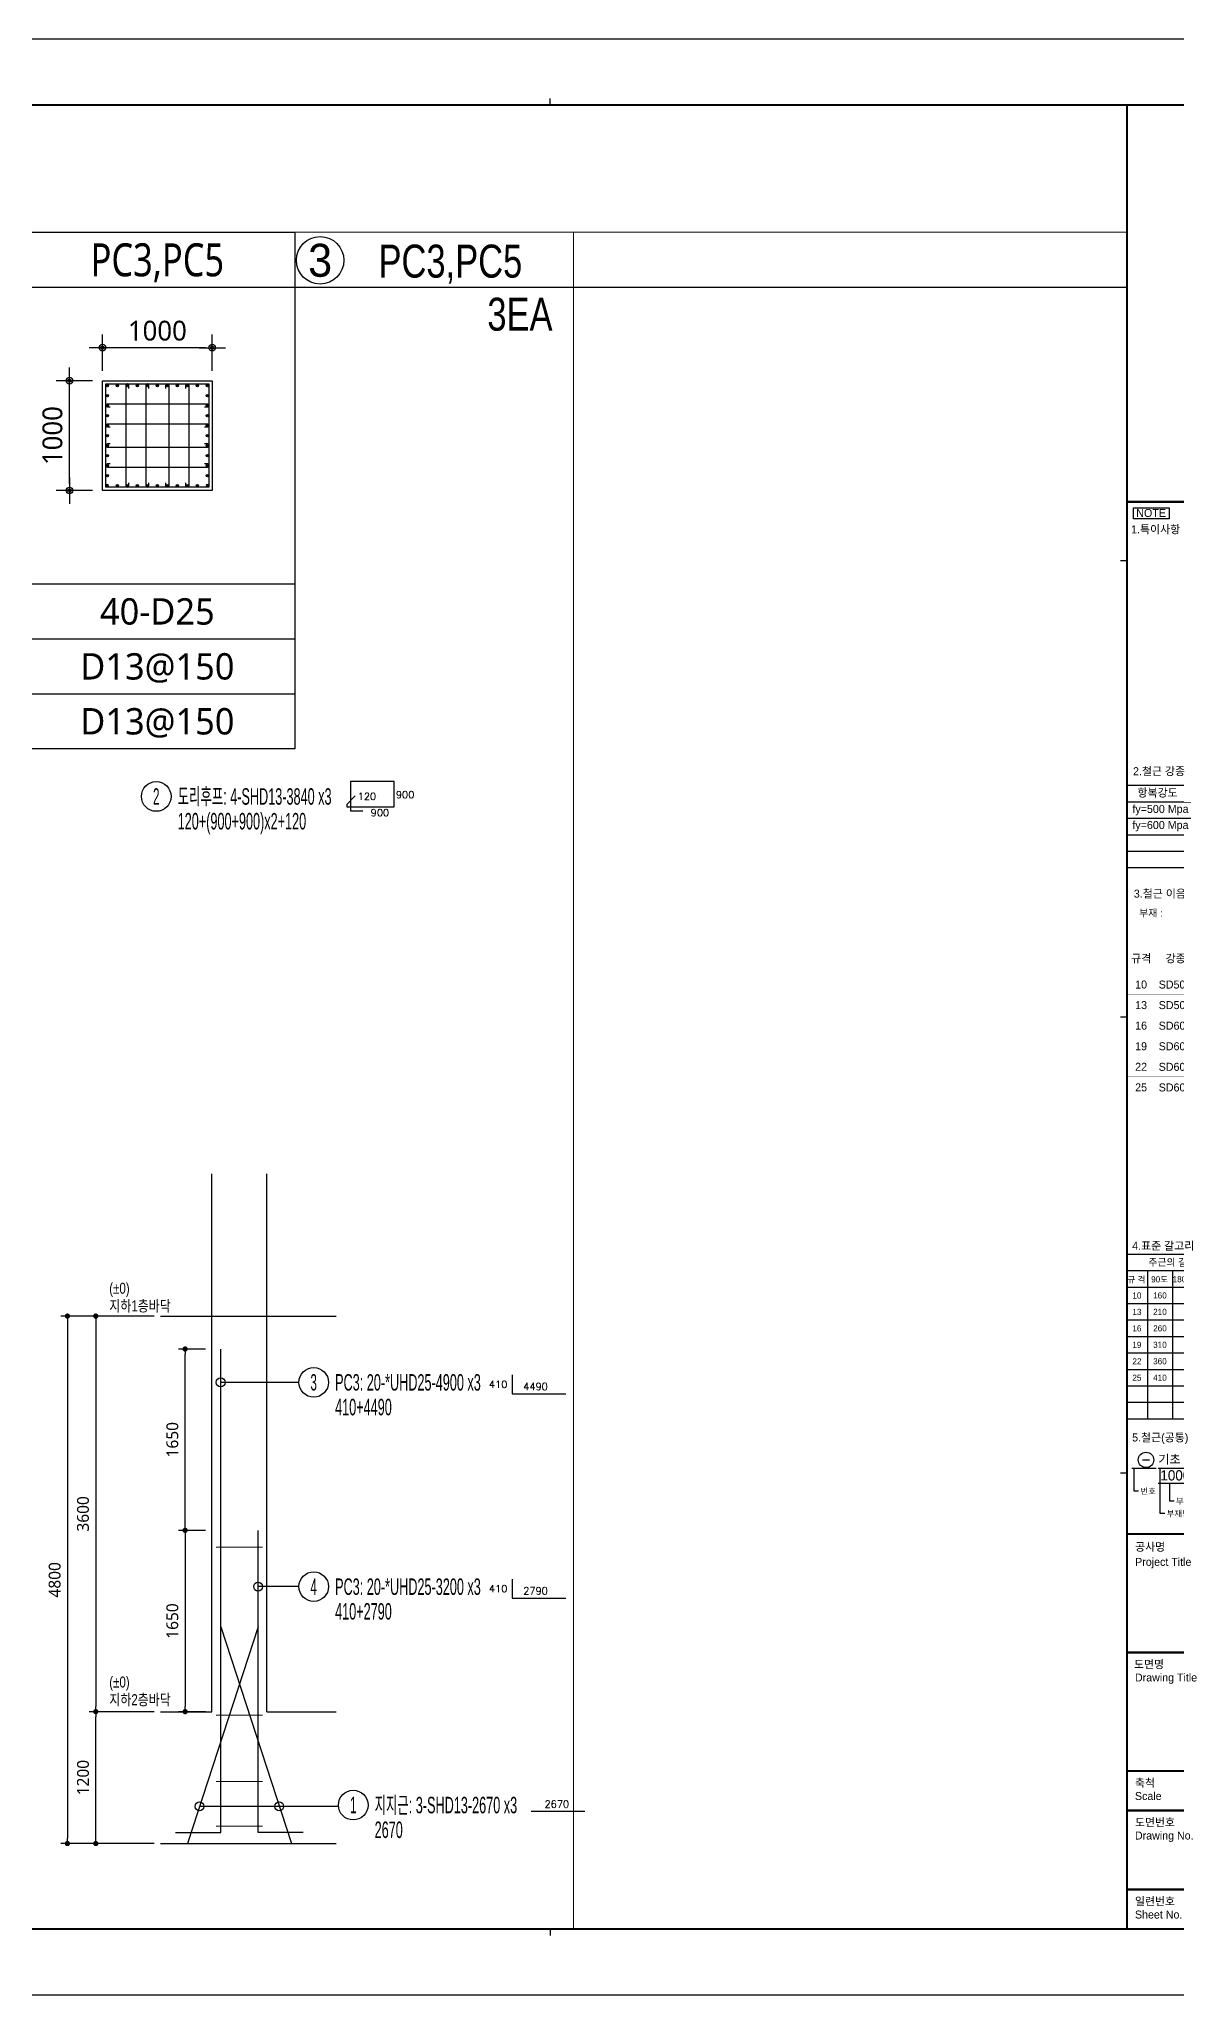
# Model space of a CAD drawing. Header units: millimetres. Extents: x 262481 to 2519995, y -394348 to 364571.
# Drawn here: x 479564 to 489918, y -215605 to -197807 of the extents above; entities that cross this region are included whole.
import ezdxf
from ezdxf.enums import TextEntityAlignment as Align

# ---------------------------------------------------------------- set-up
doc = ezdxf.new("R2010")
doc.units = ezdxf.units.MM
doc.header["$LTSCALE"] = 65
doc.layers.get('Defpoints').update_dxf_attribs({"color": 145})
for name, color, linetype in [('254', 254, 'Continuous'), ('AMAC-NO', 5, 'Continuous'), ('BAR', 2, 'Continuous'), ('BARR', 1, 'Continuous'), ('DIM', 7, 'Continuous'), ('ELE', 7, 'Continuous'), ('HOOP', 2, 'Continuous'), ('LEADER', 7, 'Continuous'), ('RP_TAG', 7, 'Continuous'), ('XDIM', 7, 'Continuous'), ('XSTRUCT', 2, 'Continuous'), ('XTAG', 7, 'Continuous'), ('기둥부호', 1, 'Continuous')]:
    doc.layers.add(name, color=color, linetype=linetype)
for name, color, linetype, lineweight in [('Main Bar', 7, 'Continuous', 0), ('TEXT', 3, 'Continuous', 9), ('XTITLE', 22, 'Continuous', 0)]:
    doc.layers.add(name, color=color, linetype=linetype, lineweight=lineweight)
doc.styles.add('HYULL', font='Dotum.ttf')
doc.styles.add('ROMANS', font='malgun.ttf')
doc.styles.add('RPWK1', font='arial.ttf', dxfattribs={"bigfont": 'whgtxt.shx'})
doc.styles.add('RPWK2', font='romans.shx', dxfattribs={"bigfont": 'whgtxt.shx'})
doc.styles.add('XRebarSheet', font='Hmkmrhd_0.ttf')
doc.styles.add('돋음', font='Dotum.ttf')
doc.styles.add('맑은고딕', font='malgun.ttf')
doc.dimstyles.new('60(SUB-1.8)', dxfattribs={"dimscale": 60, "dimtxt": 1.8, "dimasz": 0.8, "dimexe": 1, "dimexo": 1, "dimgap": 1, "dimtad": 1, "dimdec": 0, "dimzin": 0, "dimdsep": 46, "dimtxsty": 'ROMANS', "dimblk": 'DOT', "dimcen": 1, "dimdle": 2, "dimclrd": 6, "dimclre": 6, "dimclrt": 7, "dimazin": 0, "dimtfac": 1, "dimtdec": 0, "dimtix": 1, "dimtmove": 2, "dimatfit": 3, "dimldrblk": 'DIMDOT', "dimfxl": 0, "dimtolj": 1, "dimtzin": 0, "dimarcsym": 0})
doc.dimstyles.new('DIM_40', dxfattribs={"dimscale": 40, "dimtxt": 3, "dimasz": 1, "dimexe": 2, "dimexo": 1.5, "dimgap": 1, "dimtad": 1, "dimdec": 0, "dimzin": 0, "dimdsep": 46, "dimtxsty": '맑은고딕', "dimblk1": 'DIMDOT', "dimblk2": 'DIMDOT', "dimsah": 1, "dimcen": 0.09, "dimdle": 2, "dimclrd": 7, "dimclre": 7, "dimclrt": 6, "dimadec": 0, "dimazin": 0, "dimtfac": 1, "dimtdec": 0, "dimtix": 1, "dimtmove": 2, "dimatfit": 3, "dimldrblk": 'DIMDOT', "dimfxl": 0, "dimtolj": 1, "dimtzin": 0, "dimarcsym": 0})

# ---------------------------------------------------------------- blocks, each defined once
blk = doc.blocks.new('dhs_sheet2e')
at = {"color": 7}
for p, q in [((55508.9, 57331.7), (55508.9, 57531.5)), ((73013.1, 43498.2), (72813.3, 43498.2)), ((73013.1, 36694), (81003.6, 36694)), ((73013.1, 36194.6), (81003.6, 36194.6)), ((73013.1, 35695.2), (81003.6, 35695.2)), ((73013.1, 35195.8), (81003.6, 35195.8)), ((73013.1, 34696.4), (81003.6, 34696.4)), ((73013.1, 34197), (81003.6, 34197)), ((73013.1, 29664.7), (72813.3, 29664.7)), ((73477.6, 16230.5), (73697, 16230.5)), ((73013.1, 15831.2), (72813.3, 15831.2)), ((55508.9, 1997.6), (55508.9, 1797.9))]:
    blk.add_line(p, q, dxfattribs=at)
at = {"color": 7, "ltscale": 2}
for p, q in [((73013.1, 22471.6), (81003.6, 22471.6)), ((73013.1, 21972.2), (81003.6, 21972.2)), ((73637.3, 21972.2), (73637.3, 17477.6)), ((74386.4, 21972.2), (74386.4, 17477.6)), ((73013.1, 21472.8), (75135.6, 21472.8)), ((73013.1, 17477.6), (81003.6, 17477.6))]:
    blk.add_line(p, q, dxfattribs=at)
at = {"color": 1, "ltscale": 2}
for p, q in [((73160.8, 15979.6), (73897.2, 15979.6)), ((73217.3, 15979.6), (73217.3, 15288.3)), ((73955, 15979.6), (74769.1, 15979.6)), ((73955, 15525.5), (75020.4, 15525.5)), ((74011.5, 15979.6), (74011.5, 14611.4)), ((74296, 15525.5), (74296, 14991.1)), ((73217.3, 15288.3), (73361.3, 15288.3)), ((74296, 14991.1), (74440, 14991.1)), ((74011.5, 14611.4), (74155.5, 14611.4))]:
    blk.add_line(p, q, dxfattribs=at)
at = {"color": 30}
for p, q in [((73013.1, 6791.9), (81003.6, 6791.9)), ((73013.1, 5593.3), (81003.6, 5593.3)), ((73013.1, 3196.2), (81003.6, 3196.2))]:
    blk.add_line(p, q, dxfattribs=at)
at = {"color": 7}
for points in [[(84000, 0), (84000, 59329.4), (0, 59329.4), (0, 0)], [(73208.2, 45108.5), (74292.8, 45108.5), (74292.8, 44775), (73208.2, 44775)]]:
    blk.add_lwpolyline(points, close=True, dxfattribs=at)
at = {"color": 30, "const_width": 64.9}
blk.add_lwpolyline([(81003.6, 57331.7), (2996.4, 57331.7), (2996.4, 1997.6), (81003.6, 1997.6)], close=True, dxfattribs=at)
at = {"color": 30}
for points, const_width in [([(73013.1, 1997.6), (73013.1, 57331.7)], 64.9), ([(73013.1, 45291.6), (81003.6, 45291.6)], 64.9), ([(73013.1, 37482.7), (81003.6, 37482.7)], 1.25), ([(73013.1, 13983.4), (81003.6, 13983.4)], 64.9), ([(73013.1, 10387.6), (81003.6, 10387.6)], 64.9), ([(73013.1, 6791.9), (81003.6, 6791.9)], 64.9), ([(73013.1, 5593.3), (81003.6, 5593.3)], 64.9), ([(73013.1, 3196.2), (81003.6, 3196.2)], 64.9)]:
    blk.add_lwpolyline(points, dxfattribs=dict(at, const_width=const_width))
at = {"ltscale": 2, "const_width": 1.25}
for points in [[(73013.1, 36694), (73013.1, 34197)], [(73013.1, 33114.4), (73013.1, 32518)], [(73013.1, 31595.4), (73013.1, 23480)]]:
    blk.add_lwpolyline(points, dxfattribs=at)
at = {"color": 7, "const_width": 1.25}
for points in [[(73013.1, 33114.4), (81003.6, 33114.4)], [(73013.1, 32518), (81003.6, 32518)], [(73013.1, 31920), (81003.6, 31920)], [(73839.2, 31920), (73839.2, 23480)], [(73013.1, 30971.1), (81003.6, 30971.1)], [(73013.1, 30346.9), (81003.6, 30346.9)], [(73013.1, 29722.6), (81003.6, 29722.6)], [(73013.1, 29098.3), (81003.6, 29098.3)], [(73013.1, 28474.1), (81003.6, 28474.1)], [(73013.1, 27849.8), (81003.6, 27849.8)], [(73013.1, 27225.6), (81003.6, 27225.6)], [(73013.1, 26601.3), (81003.6, 26601.3)], [(73013.1, 25977.1), (81003.6, 25977.1)], [(73013.1, 25352.8), (81003.6, 25352.8)], [(73013.1, 24728.5), (81003.6, 24728.5)], [(73013.1, 24104.3), (81003.6, 24104.3)], [(73013.1, 23480), (81003.6, 23480)]]:
    blk.add_lwpolyline(points, dxfattribs=at)
at = {"color": 7, "linetype": 'Continuous'}
blk.add_circle((73588.4, 16228.7), 234.1, dxfattribs=at).dxf.unprotected_set("ltscale", 0)
at = {"color": 7, "style": 'XRebarSheet'}
for s, height, p in [('1.특이사항', 242.71, (73135.9, 44335.3)), ('NOTE', 242.71, (73292, 44833.7)), ('2.철근 강종', 242.71, (73193, 37000.1)), ('3.철근 이음/정착 길이', 242.711, (73219.2, 33284.8)), ('4.표준 갈고리', 242.71, (73168.2, 22602.8)), ('5.철근(공통)', 242.71, (73167, 16788))]:
    blk.add_text(s, height=height, dxfattribs=at).set_placement(p)
at = {"color": 3}
for s, height, style, p in [('항복강도', 242.71, 'XRebarSheet', (73329, 36346.4)), ('부재 :', 220, 'XRebarSheet', (73378.9, 32707.9)), ('규격', 242.71, 'XRebarSheet', (73138.4, 31320.7)), ('강종', 242.71, 'XRebarSheet', (74182, 31320.7)), ('주근의 갈고리 길이', 217.47, 'XRebarSheet', (73661.6, 22115.7)), ('규 격', 184.85, 'XRebarSheet', (73024.7, 21609.3)), ('90도', 184.85, 'XRebarSheet', (73743.9, 21612.7)), ('180도', 184.85, 'XRebarSheet', (74396.5, 21618.3)), ('기초 : 1', 271.84, 'HYULL', (73958.2, 16112.5)), ('번호', 181.22, 'XRebarSheet', (73421.4, 15184.8)), ('부재길이', 181.22, 'XRebarSheet', (74500.1, 14887.6)), ('부재명', 181.22, 'XRebarSheet', (74215.6, 14507.8))]:
    blk.add_text(s, height=height, dxfattribs=dict(at, style=style)).set_placement(p)
at = {"color": 3, "linetype": 'Continuous', "style": 'HYULL'}
e = blk.add_text('1000', height=312.13, dxfattribs=at)
e.set_placement((74023.5, 15760.5), align=Align.MIDDLE_LEFT)
e.dxf.unprotected_set("ltscale", 0)
at = {"color": 7, "style": 'XRebarSheet'}
for s, height, p in [('공사명', 241.63, (73259, 13591.6)), ('Project Title', 241.632, (73259, 13135.1)), ('도면명', 241.63, (73225, 10028.1)), ('Drawing Title', 241.632, (73252.8, 9628.5)), ('축척', 241.63, (73252.8, 6432.3)), ('Scale', 241.63, (73252.8, 6032.8)), ('도면번호', 241.63, (73252.8, 5233.8)), ('Drawing No.', 241.632, (73252.8, 4834.2)), ('일련번호', 241.63, (73252.8, 2836.6)), ('Sheet No.', 241.63, (73252.8, 2437.1))]:
    blk.add_text(s, height=height, dxfattribs=at).set_placement(p, align=Align.MIDDLE_LEFT)
blk = doc.blocks.new('sdhdtbhse')
at = {"color": 7, "ltscale": 2}
for p, q in [((54760, -28767), (56352, -28767)), ((54760, -29142), (56352, -29142)), ((54760, -29516), (56352, -29516)), ((54760, -29891), (56352, -29891)), ((54760, -30265), (56352, -30265)), ((54760, -30640), (56352, -30640)), ((54760, -31014), (56352, -31014))]:
    blk.add_line(p, q, dxfattribs=at)
at = {"color": 255, "xscale": 0.75, "yscale": 0.75, "zscale": 0.75}
blk.add_blockref('dhs_sheet2e', (0, -44497), dxfattribs=at)
at = {"color": 3, "style": 'XRebarSheet'}
for s, p in [('fy=600 Mpa', (54880, -17971)), ('fy=500 Mpa', (54881, -17605))]:
    blk.add_text(s, height=182, dxfattribs=at).set_placement(p)
for s, height, p in [('10', 182, (55079, -21509)), ('SD500', 182, (55851, -21510)), ('13', 182, (55079, -21977)), ('SD500', 182, (55851, -21978)), ('16', 182, (55079, -22445)), ('SD600', 182, (55851, -22446)), ('19', 182, (55079, -22913)), ('SD600', 182, (55851, -22914)), ('22', 182, (55079, -23381)), ('SD600', 182, (55851, -23382)), ('25', 182, (55079, -23849)), ('SD600', 182, (55851, -23851)), ('10', 138.6, (54984, -28584)), ('13', 138.6, (54984, -28958)), ('210', 138.6, (55508, -28957)), ('160', 138.6, (55508, -28583)), ('16', 138.6, (54984, -29333)), ('260', 138.6, (55508, -29332)), ('19', 138.6, (54984, -29707)), ('310', 138.6, (55508, -29706)), ('22', 138.6, (54984, -30082)), ('360', 138.6, (55508, -30081)), ('25', 138.6, (54984, -30456)), ('410', 138.6, (55508, -30455))]:
    blk.add_text(s, height=height, dxfattribs=at).set_placement(p, align=Align.MIDDLE_CENTER)
blk = doc.blocks.new('DIMDOT')
at = {"layer": 'DIM', "linetype": 'Continuous'}
blk.add_line((-2, 0), (2, 0), dxfattribs=at)
for radius in [0.5, 0.25]:
    blk.add_circle((0, 0), radius, dxfattribs=at)
blk = doc.blocks.new('*D27')
at = {"layer": 'Defpoints', "color": 0, "transparency": 16777216}
for p in [(450, 3350), (750, 3350), (750, 2350)]:
    blk.add_point(p, dxfattribs=at)
at = {"layer": 'DIM', "color": 7, "lineweight": -2, "transparency": 16777216}
for p, q in [((660, 3350), (330, 3350)), ((450, 2410), (450, 3290)), ((660, 2350), (330, 2350))]:
    blk.add_line(p, q, dxfattribs=at)
at = {"layer": 'DIM', "color": 7, "lineweight": -2, "transparency": 16777216, "xscale": 60, "yscale": 60, "zscale": 60}
for p, rotation in [((450, 3350), 90), ((450, 2350), 270)]:
    blk.add_blockref('DIMDOT', p, dxfattribs=dict(at, rotation=rotation))
at = {"layer": 'DIM', "color": 6, "transparency": 16777216, "insert": (296, 2850), "char_height": 180, "attachment_point": 5, "rotation": 90, "style": '맑은고딕'}
blk.add_mtext('\\A1;1000', dxfattribs=at)
blk = doc.blocks.new('*D28')
at = {"layer": 'Defpoints', "color": 0, "transparency": 16777216}
for p in [(750, 3650), (750, 3350), (1750, 3350)]:
    blk.add_point(p, dxfattribs=at)
at = {"layer": 'DIM', "color": 7, "lineweight": -2, "transparency": 16777216}
for p, q in [((750, 3440), (750, 3770)), ((1750, 3440), (1750, 3770)), ((1690, 3650), (810, 3650))]:
    blk.add_line(p, q, dxfattribs=at)
at = {"layer": 'DIM', "color": 7, "lineweight": -2, "transparency": 16777216, "xscale": 60, "yscale": 60, "zscale": 60, "rotation": 180}
blk.add_blockref('DIMDOT', (750, 3650), dxfattribs=at)
at = {"layer": 'DIM', "color": 7, "lineweight": -2, "transparency": 16777216, "xscale": 60, "yscale": 60, "zscale": 60}
blk.add_blockref('DIMDOT', (1750, 3650), dxfattribs=at)
at = {"layer": 'DIM', "color": 6, "transparency": 16777216, "insert": (1250, 3804), "char_height": 180, "attachment_point": 5, "style": '맑은고딕'}
blk.add_mtext('\\A1;1000', dxfattribs=at)
blk = doc.blocks.new('BAR')
at = {"layer": 'BARR'}
h = blk.add_hatch(color=256, dxfattribs=at)
edge = h.paths.add_edge_path()
edge.add_arc((0, 0), 15, 0, 360)
blk.add_circle((0, 0), 15, dxfattribs=at)
blk = doc.blocks.new('_Dot')
at = {"color": 0, "linetype": 'ByBlock', "lineweight": -2}
blk.add_line((-0.5, 0), (-1, 0), dxfattribs=at)
at = {"color": 0, "linetype": 'ByBlock', "const_width": 0.5}
blk.add_lwpolyline([(-0.25, 0, 1), (0.25, 0, 1)], format="xyb", close=True, dxfattribs=at)
blk = doc.blocks.new('*D34')
at = {"layer": 'Defpoints', "color": 0, "linetype": 'Continuous', "transparency": 16777216}
for p in [(480670, -209428), (479822, -214228), (480670, -214228)]:
    blk.add_point(p, dxfattribs=at).dxf.unprotected_set("ltscale", 0)
at = {"layer": 'XDIM', "color": 6, "linetype": 'Continuous', "lineweight": -2, "transparency": 16777216}
for p, q in [((480610, -209428), (479762, -209428)), ((479822, -209476), (479822, -214180)), ((480610, -214228), (479762, -214228))]:
    blk.add_line(p, q, dxfattribs=at).dxf.unprotected_set("ltscale", 0)
at = {"layer": 'XDIM', "color": 6, "linetype": 'Continuous', "lineweight": -2, "transparency": 16777216, "xscale": 48, "yscale": 48, "zscale": 48}
for p, rotation in [((479822, -209428), 90), ((479822, -214228), 270)]:
    blk.add_blockref('_Dot', p, dxfattribs=dict(at, rotation=rotation)).dxf.unprotected_set("ltscale", 0)
at = {"layer": 'XDIM', "color": 7, "linetype": 'Continuous', "transparency": 16777216, "insert": (479706, -211828), "char_height": 108, "attachment_point": 5, "rotation": 90, "style": 'ROMANS'}
blk.add_mtext('\\A1;4800', dxfattribs=at).dxf.unprotected_set("ltscale", 0)
blk = doc.blocks.new('*D35')
at = {"layer": 'Defpoints', "color": 0, "linetype": 'Continuous', "transparency": 16777216}
for p in [(480670, -209428), (480080, -213028), (480670, -213028)]:
    blk.add_point(p, dxfattribs=at).dxf.unprotected_set("ltscale", 0)
at = {"layer": 'XDIM', "color": 6, "linetype": 'Continuous', "lineweight": -2, "transparency": 16777216}
for p, q in [((480610, -209428), (480020, -209428)), ((480080, -209476), (480080, -212980)), ((480610, -213028), (480020, -213028))]:
    blk.add_line(p, q, dxfattribs=at).dxf.unprotected_set("ltscale", 0)
at = {"layer": 'XDIM', "color": 6, "linetype": 'Continuous', "lineweight": -2, "transparency": 16777216, "xscale": 48, "yscale": 48, "zscale": 48}
for p, rotation in [((480080, -209428), 90), ((480080, -213028), 270)]:
    blk.add_blockref('_Dot', p, dxfattribs=dict(at, rotation=rotation)).dxf.unprotected_set("ltscale", 0)
at = {"layer": 'XDIM', "color": 7, "linetype": 'Continuous', "transparency": 16777216, "insert": (479964, -211228), "char_height": 108, "attachment_point": 5, "rotation": 90, "style": 'ROMANS'}
blk.add_mtext('\\A1;3600', dxfattribs=at).dxf.unprotected_set("ltscale", 0)
blk = doc.blocks.new('*D36')
at = {"layer": 'Defpoints', "color": 0, "linetype": 'Continuous', "transparency": 16777216}
for p in [(480080, -213028), (480670, -213028), (480670, -214228)]:
    blk.add_point(p, dxfattribs=at).dxf.unprotected_set("ltscale", 0)
at = {"layer": 'XDIM', "color": 6, "linetype": 'Continuous', "lineweight": -2, "transparency": 16777216}
for p, q in [((480610, -213028), (480020, -213028)), ((480080, -214180), (480080, -213076)), ((480610, -214228), (480020, -214228))]:
    blk.add_line(p, q, dxfattribs=at).dxf.unprotected_set("ltscale", 0)
at = {"layer": 'XDIM', "color": 6, "linetype": 'Continuous', "lineweight": -2, "transparency": 16777216, "xscale": 48, "yscale": 48, "zscale": 48}
for p, rotation in [((480080, -213028), 90), ((480080, -214228), 270)]:
    blk.add_blockref('_Dot', p, dxfattribs=dict(at, rotation=rotation)).dxf.unprotected_set("ltscale", 0)
at = {"layer": 'XDIM', "color": 7, "linetype": 'Continuous', "transparency": 16777216, "insert": (479964, -213628), "char_height": 108, "attachment_point": 5, "rotation": 90, "style": 'ROMANS'}
blk.add_mtext('\\A1;1200', dxfattribs=at).dxf.unprotected_set("ltscale", 0)
blk = doc.blocks.new('*D37')
at = {"layer": 'Defpoints', "color": 0, "linetype": 'Continuous', "transparency": 16777216}
for p in [(481137, -211378), (480893, -213028), (481137, -213028)]:
    blk.add_point(p, dxfattribs=at).dxf.unprotected_set("ltscale", 0)
at = {"layer": 'XDIM', "color": 6, "linetype": 'Continuous', "lineweight": -2, "transparency": 16777216}
for p, q in [((481077, -211378), (480833, -211378)), ((480893, -211426), (480893, -212980)), ((481077, -213028), (480833, -213028))]:
    blk.add_line(p, q, dxfattribs=at).dxf.unprotected_set("ltscale", 0)
at = {"layer": 'XDIM', "color": 6, "linetype": 'Continuous', "lineweight": -2, "transparency": 16777216, "xscale": 48, "yscale": 48, "zscale": 48}
for p, rotation in [((480893, -211378), 90), ((480893, -213028), 270)]:
    blk.add_blockref('_Dot', p, dxfattribs=dict(at, rotation=rotation)).dxf.unprotected_set("ltscale", 0)
at = {"layer": 'XDIM', "color": 7, "linetype": 'Continuous', "transparency": 16777216, "insert": (480777, -212203), "char_height": 108, "attachment_point": 5, "rotation": 90, "style": 'ROMANS'}
blk.add_mtext('\\A1;1650', dxfattribs=at).dxf.unprotected_set("ltscale", 0)
blk = doc.blocks.new('*D38')
at = {"layer": 'Defpoints', "color": 0, "linetype": 'Continuous', "transparency": 16777216}
for p in [(480893, -209728), (481137, -209728), (481137, -211378)]:
    blk.add_point(p, dxfattribs=at).dxf.unprotected_set("ltscale", 0)
at = {"layer": 'XDIM', "color": 6, "linetype": 'Continuous', "lineweight": -2, "transparency": 16777216}
for p, q in [((481077, -209728), (480833, -209728)), ((480893, -211330), (480893, -209776)), ((481077, -211378), (480833, -211378))]:
    blk.add_line(p, q, dxfattribs=at).dxf.unprotected_set("ltscale", 0)
at = {"layer": 'XDIM', "color": 6, "linetype": 'Continuous', "lineweight": -2, "transparency": 16777216, "xscale": 48, "yscale": 48, "zscale": 48}
for p, rotation in [((480893, -209728), 90), ((480893, -211378), 270)]:
    blk.add_blockref('_Dot', p, dxfattribs=dict(at, rotation=rotation)).dxf.unprotected_set("ltscale", 0)
at = {"layer": 'XDIM', "color": 7, "linetype": 'Continuous', "transparency": 16777216, "insert": (480777, -210553), "char_height": 108, "attachment_point": 5, "rotation": 90, "style": 'ROMANS'}
blk.add_mtext('\\A1;1650', dxfattribs=at).dxf.unprotected_set("ltscale", 0)
blk = doc.blocks.new('*U2172', base_point=(482288.5543, -213877.8224))
at = {"layer": 'RP_TAG', "color": 0, "linetype": 'Continuous', "ltscale": 100}
blk.add_circle((482422.5543, -213877.8224), 135, dxfattribs=at)
at = {"layer": 'RP_TAG', "color": 0, "linetype": 'Continuous', "ltscale": 100, "style": 'RPWK1', "width": 0.5}
blk.add_text('1', height=150, dxfattribs=at).set_placement((482422.5543, -213877.8224), align=Align.MIDDLE_CENTER)
at = {"layer": 'RP_TAG', "color": 0, "linetype": 'Continuous', "ltscale": 100, "style": 'RPWK1', "width": 0.55}
for s, p in [('지지근: 3-SHD13-2670 x3', (482617.5543, -213877.8224)), ('2670', (482617.5543, -214102.8224))]:
    blk.add_text(s, height=150, dxfattribs=at).set_placement(p, align=Align.MIDDLE_LEFT)
blk = doc.blocks.new('*U2175', base_point=(480496.2063, -204699.107))
at = {"layer": 'RP_TAG', "color": 0, "linetype": 'Continuous', "ltscale": 100}
blk.add_circle((480630.2063, -204699.107), 135, dxfattribs=at)
at = {"layer": 'RP_TAG', "color": 0, "linetype": 'Continuous', "ltscale": 100, "style": 'RPWK1', "width": 0.5}
blk.add_text('2', height=150, dxfattribs=at).set_placement((480630.2063, -204699.107), align=Align.MIDDLE_CENTER)
at = {"layer": 'RP_TAG', "color": 0, "linetype": 'Continuous', "ltscale": 100, "style": 'RPWK1', "width": 0.55}
for s, p in [('도리후프: 4-SHD13-3840 x3', (480825.2063, -204699.107)), ('120+(900+900)x2+120', (480825.2063, -204924.107))]:
    blk.add_text(s, height=150, dxfattribs=at).set_placement(p, align=Align.MIDDLE_LEFT)
blk = doc.blocks.new('*U2178', base_point=(481928.9281, -211890.33))
at = {"layer": 'RP_TAG', "color": 0, "linetype": 'Continuous', "ltscale": 100}
blk.add_circle((482062.9281, -211890.33), 135, dxfattribs=at)
at = {"layer": 'RP_TAG', "color": 0, "linetype": 'Continuous', "ltscale": 100, "style": 'RPWK1', "width": 0.5}
blk.add_text('4', height=150, dxfattribs=at).set_placement((482062.9281, -211890.33), align=Align.MIDDLE_CENTER)
at = {"layer": 'RP_TAG', "color": 0, "linetype": 'Continuous', "ltscale": 100, "style": 'RPWK1', "width": 0.55}
for s, p in [('PC3: 20-*UHD25-3200 x3', (482257.9281, -211890.33)), ('410+2790', (482257.9281, -212115.33))]:
    blk.add_text(s, height=150, dxfattribs=at).set_placement(p, align=Align.MIDDLE_LEFT)
blk = doc.blocks.new('*U2181', base_point=(481928.9281, -210030.8815))
at = {"layer": 'RP_TAG', "color": 0, "linetype": 'Continuous', "ltscale": 100}
blk.add_circle((482062.9281, -210030.8815), 135, dxfattribs=at)
at = {"layer": 'RP_TAG', "color": 0, "linetype": 'Continuous', "ltscale": 100, "style": 'RPWK1', "width": 0.5}
blk.add_text('3', height=150, dxfattribs=at).set_placement((482062.9281, -210030.8815), align=Align.MIDDLE_CENTER)
at = {"layer": 'RP_TAG', "color": 0, "linetype": 'Continuous', "ltscale": 100, "style": 'RPWK1', "width": 0.55}
for s, p in [('PC3: 20-*UHD25-4900 x3', (482257.9281, -210030.8815)), ('410+4490', (482257.9281, -210255.8815))]:
    blk.add_text(s, height=150, dxfattribs=at).set_placement(p, align=Align.MIDDLE_LEFT)
blk = doc.blocks.new('zdhrthaes')
at = {"layer": 'BAR'}
blk.add_lwpolyline([(1720, 2380), (780, 2380), (780, 3320), (1720, 3320)], close=True, dxfattribs=at)
at = {"layer": 'ELE'}
blk.add_lwpolyline([(750, 2350), (750, 3350), (1750, 3350), (1750, 2350)], close=True, dxfattribs=at)
at = {"layer": 'HOOP'}
for points in [[(992, 3280), (992, 3305, 1), (962, 3305), (962, 2395, 1), (992, 2395), (992, 2420)], [(1174, 3280), (1174, 3305, 1), (1144, 3305), (1144, 2395, 1), (1174, 2395), (1174, 2420)], [(1326, 3280), (1326, 3305, -1), (1356, 3305), (1356, 2395, -1), (1326, 2395), (1326, 2420)], [(1508, 3280), (1508, 3305, -1), (1538, 3305), (1538, 2395, -1), (1508, 2395), (1508, 2420)], [(820, 3108), (795, 3108, -1), (795, 3138), (1705, 3138, -1), (1705, 3108), (1680, 3108)], [(820, 2926), (795, 2926, -1), (795, 2956), (1705, 2956, -1), (1705, 2926), (1680, 2926)], [(820, 2774), (795, 2774, 1), (795, 2744), (1705, 2744, 1), (1705, 2774), (1680, 2774)], [(820, 2592), (795, 2592, 1), (795, 2562), (1705, 2562, 1), (1705, 2592), (1680, 2592)]]:
    blk.add_lwpolyline(points, format="xyb", dxfattribs=at)
at = {"layer": 'LEADER'}
for p, q in [((0, 4200), (2500, 4200)), ((0, 1500), (2500, 1500)), ((0, 1000), (2500, 1000)), ((0, 500), (2500, 500))]:
    blk.add_line(p, q, dxfattribs=at)
blk.add_lwpolyline([(2500, 4700), (2500, 0), (0, 0), (0, 4700), (2500, 4700)], dxfattribs=at)
at = {"layer": 'BAR', "xscale": 0.6666666666666666, "yscale": 0.6666666666666666, "zscale": 0.6666666666666666, "rotation": 180}
for p in [(795, 3305), (795, 3214), (886, 3305), (977, 3305), (1068, 3305), (1159, 3305), (1250, 3305), (1341, 3305), (1432, 3305), (1523, 3305), (1614, 3305), (1705, 3305), (1705, 3214), (795, 3123), (795, 3032), (1705, 3123), (1705, 3032), (795, 2941), (795, 2850), (1705, 2941), (1705, 2850), (795, 2759), (795, 2668), (1705, 2759), (1705, 2668), (795, 2577), (795, 2486), (1705, 2577), (1705, 2486), (886, 2395), (977, 2395), (1068, 2395), (1159, 2395), (1250, 2395), (1341, 2395), (1432, 2395), (1523, 2395), (1614, 2395)]:
    blk.add_blockref('BAR', p, dxfattribs=at)
at = {"layer": 'BAR', "xscale": -0.6666666666666666, "yscale": 0.6666666666666666, "zscale": 0.6666666666666666}
for p in [(795, 2395), (1705, 2395)]:
    blk.add_blockref('BAR', p, dxfattribs=at)
at = {"layer": 'TEXT', "color": 3, "style": '맑은고딕', "width": 0.8}
blk.add_text('PC3,PC5', height=300, dxfattribs=at).set_placement((1250, 4450), align=Align.MIDDLE_CENTER)
at = {"layer": 'TEXT', "style": '맑은고딕'}
for s, p in [('40-D25', (1250, 1250)), ('D13@150', (1250, 750)), ('D13@150', (1250, 250))]:
    blk.add_text(s, height=240, dxfattribs=at).set_placement(p, align=Align.MIDDLE_CENTER)
at = {"layer": 'DIM'}
dim = blk.add_linear_dim(base=(750, 3650), p1=(1750, 3350), p2=(750, 3350), dimstyle='DIM_40', override={"dimscale": 60}, dxfattribs=at)
dim.commit()
dim.dimension.update_dxf_attribs({"geometry": '*D28', "text_midpoint": (1250, 3803.5)})
dim = blk.add_linear_dim(base=(450, 3350), p1=(750, 2350), p2=(750, 3350), angle=270, dimstyle='DIM_40', override={"dimscale": 60}, dxfattribs=at)
dim.commit()
dim.dimension.update_dxf_attribs({"geometry": '*D27', "text_midpoint": (296.5, 2850)})

msp = doc.modelspace()

# ---------------------------------------------------------------- linework, layer by layer
at = {"layer": '254', "color": 4, "linetype": 'Continuous'}
for p, q in [((481927.9, -210030.9), (481216.8, -210030.9)), ((481927.9, -211890.3), (481556.8, -211890.3)), ((482288.2, -213889.9), (481024.2, -213889.9))]:
    msp.add_line(p, q, dxfattribs=at)
for centre in [(481216.8, -210030.9), (481556.8, -211890.3), (481024.2, -213889.9), (481749.5, -213889.9)]:
    msp.add_circle(centre, 40, dxfattribs=at)
at = {"layer": 'AMAC-NO', "color": 2}
msp.add_circle((482121.5, -199819.4), 216, dxfattribs=at)
at = {"layer": 'BAR', "color": 3}
for points in [[(480806.8, -214128.2), (481216.8, -214128.2), (481216.8, -209728.2)], [(481966.8, -214128.2), (481556.8, -214128.2), (481556.8, -211378.2)]]:
    msp.add_lwpolyline(points, dxfattribs=at)
at = {"layer": 'Main Bar', "color": 30, "linetype": 'Continuous'}
for p, q in [((481176.8, -211530.8), (481596.8, -211530.8)), ((481176.8, -213058.4), (481596.8, -213058.4)), ((481176.8, -213663.2), (481596.8, -213663.2)), ((481176.8, -214071.5), (481596.8, -214071.5))]:
    msp.add_line(p, q, dxfattribs=at).dxf.unprotected_set("ltscale", 0)
at = {"layer": 'RP_TAG', "color": 250, "linetype": 'Continuous', "ltscale": 100}
for p, q in [((482656, -204699.1), (482656.1, -204699.1)), ((483958.4, -210030.9), (483958.4, -210030.9)), ((483958.4, -211890.3), (483958.4, -211890.3)), ((484112.6, -213877.8), (484112.7, -213877.8))]:
    msp.add_line(p, q, dxfattribs=at)
at = {"layer": 'RP_TAG', "color": 1, "linetype": 'Continuous', "ltscale": 100}
for points in [[(482441.2, -204693), (482365, -204772.6), (482365, -204793), (482795.5, -204793), (482795.5, -204563.6), (482399.4, -204563.6), (482399.4, -204828.6), (482510.2, -204828.6)], [(483867.7, -209961.8), (483867.7, -210134.9), (484356.5, -210134.9)], [(483867.7, -211821.3), (483867.7, -211994.4), (484356.5, -211994.4)], [(484042.1, -213934.6), (484531, -213934.6)]]:
    msp.add_lwpolyline(points, dxfattribs=at)
at = {"layer": 'XSTRUCT', "color": 5, "linetype": 'Continuous'}
for p, q in [((481136.8, -213028.2), (481136.8, -208134.2)), ((481636.8, -213028.2), (481636.8, -208134.2)), ((480669.7, -209428.2), (482266.4, -209428.2)), ((480669.7, -213028.2), (481136.8, -213028.2)), ((481636.8, -213028.2), (482266.4, -213028.2)), ((480669.7, -214228.2), (482266.4, -214228.2))]:
    msp.add_line(p, q, dxfattribs=at).dxf.unprotected_set("ltscale", 0)
at = {"layer": 'XSTRUCT', "color": 1}
for points in [[(481556.8, -212255.6), (480913.9, -214228.2)], [(481216.8, -212255.6), (481859.7, -214228.2)]]:
    msp.add_lwpolyline(points, dxfattribs=at)
at = {"layer": 'XTAG', "color": 4}
msp.add_lwpolyline([(469315.7, -200065), (489464.9, -200065)], dxfattribs=at)
at = {"layer": 'XTITLE', "color": 3, "ltscale": 2}
msp.add_line((468459.9, -199565), (489464.9, -199565), dxfattribs=at)
msp.add_lwpolyline([(484427.6, -199565), (484427.6, -215006.2)], dxfattribs=at)

# ---------------------------------------------------------------- block references
at = {"layer": 'RP_TAG', "color": 11, "linetype": 'Continuous', "ltscale": 1.44556e-317}
for name, p in [('*U2175', (480496.2, -204699.1)), ('*U2172', (482288.6, -213877.8))]:
    msp.add_blockref(name, p, dxfattribs=at)
at = {"layer": 'RP_TAG', "color": 135, "linetype": 'Continuous', "ltscale": 1.44556e-317}
for name, p in [('*U2181', (481928.9, -210030.9)), ('*U2178', (481928.9, -211890.3))]:
    msp.add_blockref(name, p, dxfattribs=at)
at = {"layer": 'XDIM', "color": 4, "xscale": 0.3999999986033871, "yscale": 0.3999999986033871, "zscale": 0.3999999986033871}
msp.add_blockref('sdhdtbhse', (467560.9, -197806.7), dxfattribs=at)
at = {"layer": '기둥부호', "color": 7}
msp.add_blockref('zdhrthaes', (479390.3, -204265), dxfattribs=at)

# ---------------------------------------------------------------- texts
at = {"layer": 'AMAC-NO', "color": 2, "style": '돋음'}
msp.add_text('3', height=300, dxfattribs=at).set_placement((482121.5, -199819.4), align=Align.MIDDLE_CENTER)
at = {"layer": 'AMAC-NO', "color": 2, "style": '돋음', "width": 0.8}
for s, p in [('PC3,PC5', (483306.9, -199827)), ('3EA', (483940.1, -200310.1))]:
    msp.add_text(s, height=300, dxfattribs=at).set_placement(p, align=Align.MIDDLE_CENTER)
for s, p in [('(%%P0)', (480202.8, -209224.6)), ('지하1층바닥', (480202.8, -209385.2)), ('지하2층바닥', (480202.8, -212968.9)), ('(%%P0)', (480202.8, -212808.3))]:
    msp.add_text(s, height=100, dxfattribs=at).set_placement(p)
at = {"layer": 'RP_TAG', "color": 2, "linetype": 'Continuous', "ltscale": 100, "style": 'RPWK2'}
msp.add_text('120', height=65.33, dxfattribs=at).set_placement((482463.8, -204750.7), align=Align.BOTTOM_LEFT)
msp.add_text('900', height=65.33, dxfattribs=at).set_placement((482811.3, -204683.2), align=Align.MIDDLE_LEFT)
msp.add_text('900', height=65.33, dxfattribs=at).set_placement((482581.6, -204814.3), align=Align.TOP_LEFT)
for p in [(483825.4, -210101.9), (483825.4, -211961.3)]:
    msp.add_text('410', height=65.33, dxfattribs=at).set_placement(p, align=Align.BOTTOM_RIGHT)
for s, p in [('4490', (484082.3, -210121.2)), ('2790', (484082.3, -211980.7)), ('2670', (484275.8, -213921.4))]:
    msp.add_text(s, height=65.33, dxfattribs=at).set_placement(p, align=Align.BOTTOM_CENTER)

# ---------------------------------------------------------------- dimensions: what is measured, and where the dimension line sits
at = {"layer": 'XDIM', "color": 4, "linetype": 'Continuous'}
for p1, p2, distance, picture, middle in [((480669.7, -209428.2), (480669.7, -214228.2), -847.9, '*D34', (479706, -211828.2)), ((480669.7, -209428.2), (480669.7, -213028.2), -589.4, '*D35', (479964.5, -211228.2)), ((481136.8, -211378.2), (481136.8, -209728.2), 243.5, '*D38', (480777.2, -210553.2)), ((481136.8, -211378.2), (481136.8, -213028.2), -243.5, '*D37', (480777.2, -212203.2)), ((480669.7, -214228.2), (480669.7, -213028.2), 589.4, '*D36', (479964.1, -213628.2))]:
    dim = msp.add_aligned_dim(p1=p1, p2=p2, distance=distance, dimstyle='60(SUB-1.8)', dxfattribs=at)
    dim.commit()
    dim.dimension.update_dxf_attribs({"geometry": picture, "text_midpoint": middle})
    dim.dimension.dxf.unprotected_set("ltscale", 0)

doc.saveas('drawing.dxf')
